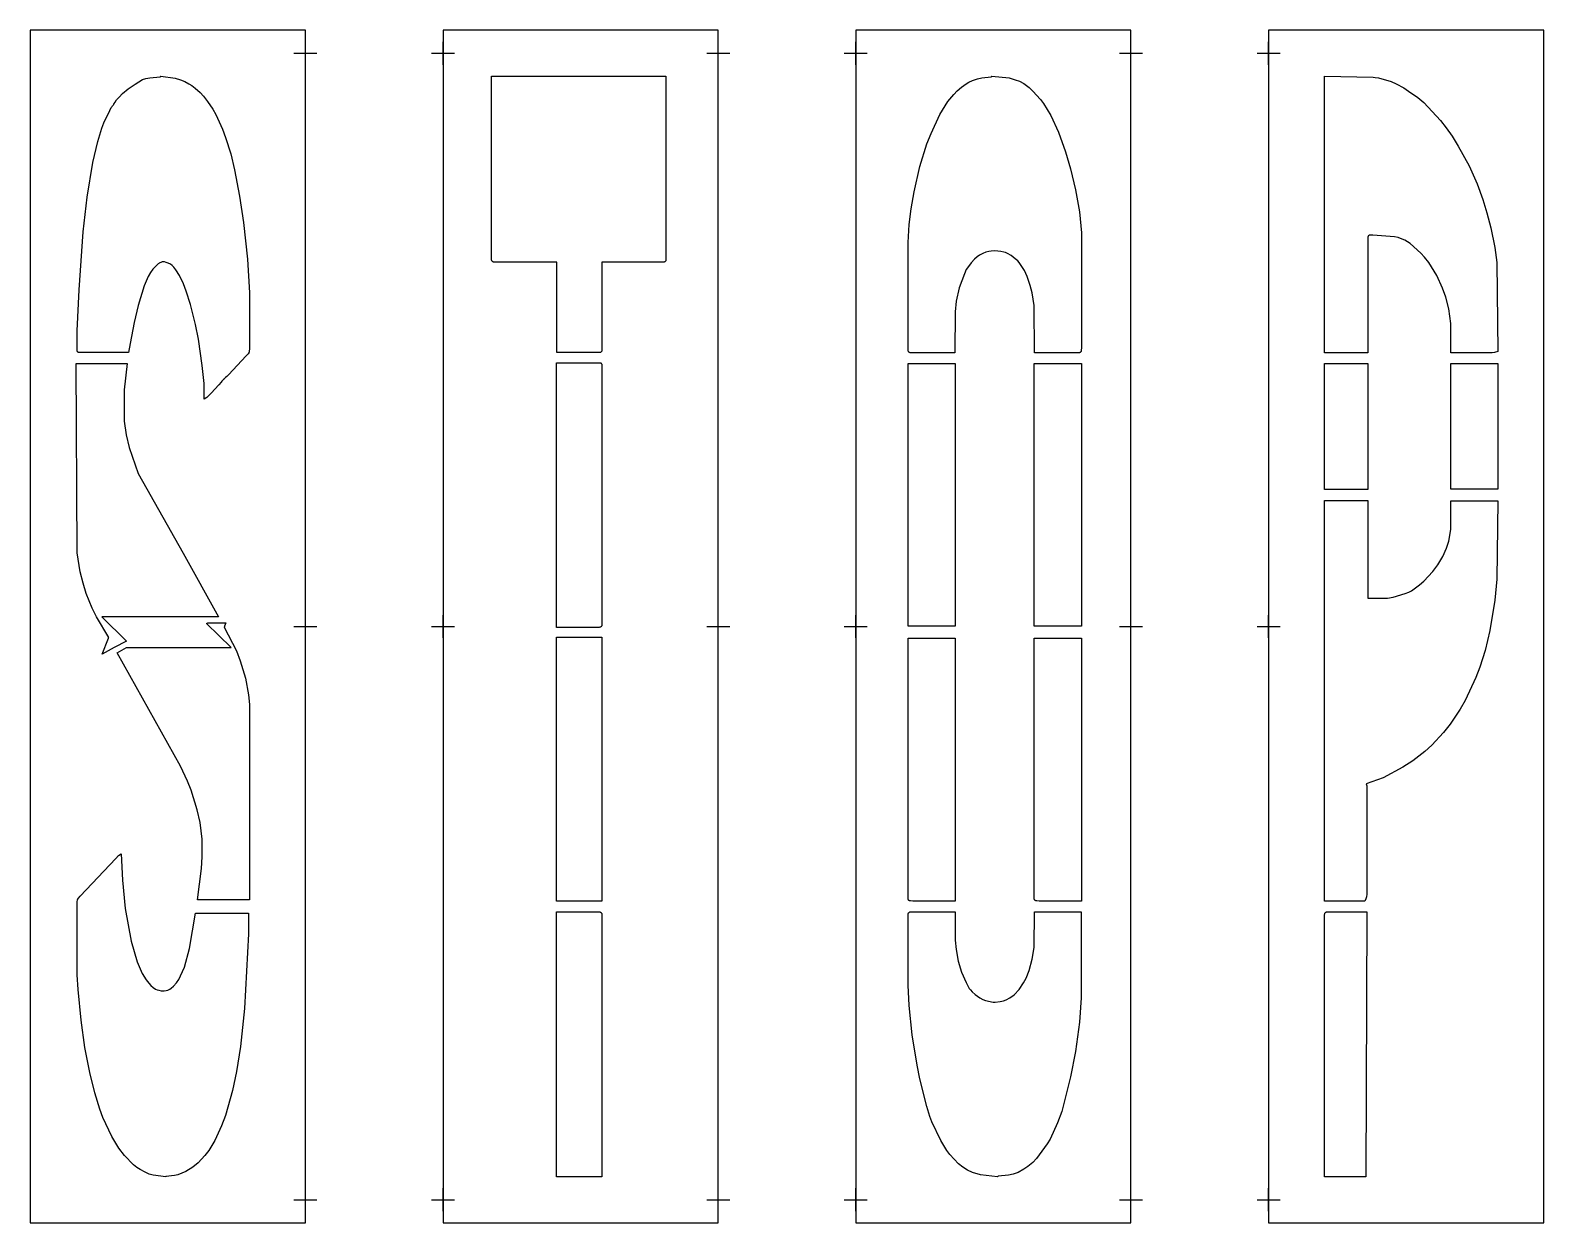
# Model space of a CAD drawing. Header units: inches. Extents: x 0 to 132, y 0 to 104.
import ezdxf

# ---------------------------------------------------------------- set-up
doc = ezdxf.new("R2010")
doc.units = ezdxf.units.IN
doc.header["$MEASUREMENT"] = 0
doc.layers.add('CUT', color=1, linetype='Continuous')
doc.layers.add('REG', color=5, linetype='Continuous')

msp = doc.modelspace()

# ---------------------------------------------------------------- linework, layer by layer
at = {"layer": 'CUT'}
for points in [[(0, 0), (24, 0), (24, 104), (0, 104)], [(36, 0), (60, 0), (60, 104), (36, 104)], [(72, 0), (96, 0), (96, 104), (72, 104)], [(108, 0), (132, 0), (132, 104), (108, 104)], [(12.22, 83.6), (12.04, 83.7), (11.86, 83.76), (11.72, 83.79), (11.63, 83.8), (11.56, 83.8), (11.49, 83.79), (11.4, 83.76), (11.29, 83.72), (11.24, 83.69), (11.2, 83.67), (11.15, 83.62), (11, 83.48), (10.7, 83.16), (10.48, 82.88), (10.28, 82.53), (9.94, 81.7), (9.4, 79.99), (9.06, 78.52), (8.71, 76.68), (8.58, 75.89), (4.51, 75.89), (4.31, 75.89), (4.24, 75.9), (4.21, 75.9), (4.2, 75.9), (4.18, 75.92), (4.16, 75.93), (4.13, 75.96), (4.11, 75.99), (4.1, 76.01), (4.1, 76.02), (4.1, 76.03), (4.1, 76.05), (4.09, 76.11), (4.09, 76.31), (4.09, 77.79), (4.26, 81.37), (4.6, 86.41), (4.95, 89.44), (5.46, 92.47), (5.89, 94.31), (6.25, 95.47), (6.43, 95.93), (6.93, 97), (7.07, 97.25), (7.13, 97.34), (7.17, 97.4), (7.21, 97.44), (7.25, 97.49), (7.28, 97.52), (7.3, 97.54), (7.3, 97.58), (7.31, 97.6), (7.39, 97.74), (7.52, 97.92), (7.75, 98.18), (8.04, 98.48), (8.53, 98.9), (9.14, 99.31), (9.79, 99.7), (10.09, 99.79), (10.44, 99.84), (11.34, 99.94), (11.35, 99.95), (11.37, 99.97), (11.39, 100), (12.64, 99.83), (13.1, 99.69), (13.49, 99.52), (13.83, 99.34), (14.09, 99.18), (14.37, 98.96), (14.82, 98.56), (15.1, 98.26), (15.47, 97.78), (15.92, 97.11), (16.18, 96.65), (16.77, 95.38), (17.03, 94.65), (17.48, 93.21), (17.82, 91.83), (18.25, 89.54), (18.6, 87.24), (18.94, 84.03), (19.11, 81.09), (19.11, 76.22), (19.09, 76), (19.08, 75.93), (19.07, 75.9), (19.06, 75.88), (19.05, 75.86), (18.99, 75.78), (18.84, 75.61), (17.29, 73.96), (17.14, 73.8), (17.04, 73.71), (17, 73.68), (16.97, 73.65), (16.94, 73.62), (16.91, 73.6), (16.89, 73.58), (16.86, 73.56), (16.86, 73.52), (16.82, 73.52), (16.8, 73.49), (16.76, 73.45), (16.72, 73.4), (16.65, 73.31), (16.45, 73.07), (15.79, 72.36), (15.41, 71.98), (15.17, 71.82), (15.17, 73.2), (15, 74.76), (14.66, 77.05), (14.4, 78.34), (13.97, 80.08), (13.61, 81.24), (13.35, 81.89), (13.02, 82.61), (12.69, 83.11), (12.51, 83.35), (12.38, 83.48)], [(55.33, 83.8), (55.31, 83.79), (55.3, 83.78), (55.29, 83.78), (55.27, 83.78), (55.22, 83.77), (55.02, 83.77), (49.85, 83.77), (49.85, 76.31), (49.85, 76.11), (49.84, 76.05), (49.84, 76.03), (49.84, 76.02), (49.83, 76.01), (49.82, 75.99), (49.8, 75.96), (49.76, 75.92), (49.73, 75.9), (49.72, 75.89), (49.7, 75.89), (49.67, 75.89), (49.58, 75.89), (49.44, 75.89), (45.92, 75.89), (45.92, 83.77), (40.66, 83.77), (40.46, 83.77), (40.4, 83.78), (40.38, 83.78), (40.38, 83.78), (40.37, 83.79), (40.35, 83.8), (40.32, 83.82), (40.28, 83.87), (40.26, 83.9), (40.25, 83.91), (40.25, 83.92), (40.25, 83.93), (40.24, 83.95), (40.24, 84), (40.24, 84.2), (40.24, 100), (55.44, 100), (55.44, 84.2), (55.43, 84), (55.43, 83.94), (55.43, 83.92), (55.42, 83.91), (55.42, 83.9), (55.41, 83.88), (55.39, 83.86), (55.36, 83.83), (55.35, 83.81)], [(76.6, 75.97), (76.58, 76), (76.57, 76.02), (76.57, 76.03), (76.57, 76.04), (76.57, 76.05), (76.57, 76.11), (76.56, 76.31), (76.56, 85.5), (76.65, 87.06), (76.82, 88.43), (77.08, 89.9), (77.59, 92.11), (78.21, 94.09), (78.56, 95.01), (79.32, 96.65), (80.03, 97.78), (80.54, 98.41), (80.83, 98.72), (81.22, 99.05), (81.62, 99.33), (81.86, 99.47), (82.18, 99.61), (82.61, 99.77), (83, 99.84), (83.81, 99.94), (83.83, 99.95), (83.84, 99.97), (83.87, 100), (85.38, 99.84), (85.91, 99.68), (86.27, 99.55), (86.65, 99.35), (87.12, 99), (87.45, 98.7), (88.12, 97.97), (88.38, 97.6), (89, 96.56), (89.68, 95.1), (90.3, 93.39), (90.73, 91.92), (91.16, 90.09), (91.5, 88.16), (91.68, 86.32), (91.68, 76.31), (91.67, 76.11), (91.67, 76.05), (91.66, 76.03), (91.66, 76.02), (91.66, 76.01), (91.65, 75.99), (91.63, 75.96), (91.58, 75.92), (91.56, 75.9), (91.54, 75.89), (91.54, 75.89), (91.53, 75.88), (91.52, 75.88), (91.51, 75.88), (91.45, 75.88), (91.25, 75.87), (87.59, 75.87), (87.56, 79.99), (87.39, 81.09), (87.22, 81.73), (86.94, 82.53), (86.7, 83.06), (86.25, 83.74), (86.12, 83.89), (85.9, 84.08), (85.54, 84.35), (85.24, 84.54), (85.06, 84.61), (84.91, 84.66), (84.64, 84.71), (84.12, 84.76), (83.8, 84.74), (83.61, 84.71), (83.34, 84.64), (83.07, 84.54), (82.78, 84.39), (82.58, 84.24), (82.36, 84.04), (82.06, 83.71), (81.82, 83.41), (81.64, 83.13), (81.47, 82.75), (81.02, 81.55), (80.76, 80.36), (80.67, 79.44), (80.64, 75.87), (76.98, 75.87), (76.78, 75.88), (76.73, 75.88), (76.71, 75.89), (76.7, 75.89), (76.69, 75.89), (76.67, 75.9), (76.64, 75.93)], [(117.13, 99.91), (117.31, 99.89), (117.58, 99.84), (118.69, 99.52), (119.12, 99.34), (119.79, 98.98), (120.22, 98.7), (121.02, 98.13), (121.54, 97.69), (123, 96.13), (123.5, 95.49), (124.02, 94.75), (124.55, 93.9), (125.49, 92.17), (126.18, 90.61), (126.69, 89.23), (127.05, 88.07), (127.4, 86.78), (127.74, 85.04), (127.91, 83.75), (128, 75.97), (127.7, 75.89), (127.49, 75.87), (123.89, 75.87), (123.89, 78.43), (123.72, 79.71), (123.46, 80.72), (123.18, 81.52), (122.68, 82.61), (121.97, 83.74), (121.59, 84.22), (121.28, 84.55), (120.34, 85.39), (119.88, 85.69), (119.51, 85.85), (119.29, 85.92), (118.98, 85.99), (117.09, 86.14), (116.89, 86.14), (116.83, 86.14), (116.81, 86.14), (116.81, 86.14), (116.8, 86.14), (116.78, 86.12), (116.75, 86.1), (116.7, 86.06), (116.68, 86.02), (116.67, 86), (116.67, 85.99), (116.66, 85.98), (116.66, 85.97), (116.66, 85.91), (116.65, 85.71), (116.65, 75.88), (112.89, 75.88), (112.89, 100)], [(6.81, 51.02), (6.81, 51.03), (6.82, 51.03), (6.82, 51.03), (6.82, 51.04), (6.82, 51.04), (6.83, 51.04), (6.83, 51.05), (6.84, 51.05), (5.79, 52.84), (5.39, 53.6), (4.88, 54.88), (4.6, 55.77), (4.34, 56.78), (4.09, 58.43), (4, 74.94), (4.09, 74.94), (4.18, 74.93), (8.46, 74.93), (8.2, 72.65), (8.2, 69.91), (8.37, 68.71), (8.63, 67.61), (9.41, 65.34), (13.33, 58.39), (16.43, 52.84), (6.24, 52.84), (8.38, 50.73), (7.33, 50.16), (6.27, 49.58), (6.82, 50.98), (6.82, 50.98), (6.81, 50.99), (6.81, 50.99), (6.81, 51), (6.81, 51), (6.81, 51.01), (6.81, 51.01), (6.81, 51.02)], [(49.85, 74.8), (49.85, 74.6), (49.85, 52.35), (49.85, 52.15), (49.84, 52.09), (49.84, 52.07), (49.84, 52.06), (49.83, 52.05), (49.82, 52.03), (49.8, 52), (49.78, 51.98), (49.76, 51.96), (49.74, 51.95), (49.72, 51.93), (49.71, 51.93), (49.7, 51.93), (49.69, 51.93), (49.63, 51.92), (49.43, 51.92), (45.91, 51.92), (45.91, 75), (49.43, 75), (49.58, 74.99), (49.65, 74.99), (49.69, 74.99), (49.75, 75), (49.76, 74.99), (49.78, 74.97), (49.8, 74.94), (49.82, 74.92), (49.83, 74.9), (49.84, 74.89), (49.84, 74.88), (49.84, 74.86)], [(76.56, 52.02), (76.56, 74.94), (80.67, 74.94), (80.67, 52.02)], [(87.56, 52.02), (87.56, 74.94), (91.68, 74.94), (91.68, 52.02)], [(112.89, 74.93), (116.65, 74.93), (116.65, 63.95), (112.89, 63.95)], [(123.89, 63.99), (123.89, 74.94), (128, 74.94), (128, 63.99)], [(116.49, 28.26), (116.4, 28.05), (112.89, 28.05), (112.89, 63), (116.65, 63), (116.65, 54.47), (118.38, 54.47), (118.87, 54.55), (119.91, 54.87), (120.23, 54.99), (120.48, 55.12), (121.16, 55.62), (121.54, 55.95), (122.33, 56.8), (122.76, 57.38), (123.19, 58.11), (123.53, 58.83), (123.72, 59.44), (123.89, 60.45), (123.89, 62.95), (128, 62.95), (127.91, 56.14), (127.74, 54.3), (127.31, 51.64), (126.88, 49.9), (126.43, 48.46), (126.09, 47.54), (125.15, 45.54), (124.72, 44.8), (123.85, 43.49), (123.26, 42.75), (122.23, 41.65), (121.62, 41.11), (120.59, 40.29), (119.71, 39.72), (118, 38.81), (116.52, 38.28), (116.56, 38.1), (116.57, 37.79), (116.57, 28.67), (116.54, 28.41)], [(17.05, 52.32), (16.93, 52.02), (16.93, 52.02), (16.93, 52.01), (16.93, 52.01), (16.93, 52.01), (16.93, 52), (16.93, 52), (16.93, 51.99), (16.93, 51.99), (16.93, 51.98), (16.93, 51.98), (16.93, 51.97), (16.93, 51.97), (16.92, 51.96), (16.92, 51.96), (16.92, 51.96), (16.91, 51.95), (16.91, 51.95), (18, 49.87), (18.32, 49.02), (18.77, 47.49), (19.03, 46.03), (19.11, 45.2), (19.11, 28.16), (14.58, 28.16), (14.92, 30.9), (15, 31.91), (15, 33.45), (14.83, 34.92), (14.57, 36.02), (14.04, 37.73), (13.71, 38.5), (13.1, 39.83), (7.58, 49.71), (8.39, 50.16), (17.52, 50.16), (15.37, 52.26), (15.49, 52.32)], [(45.91, 28.05), (45.91, 51.07), (49.85, 51.07), (49.85, 28.05)], [(76.69, 28.07), (76.67, 28.08), (76.65, 28.09), (76.64, 28.11), (76.61, 28.14), (76.59, 28.17), (76.58, 28.19), (76.58, 28.2), (76.57, 28.21), (76.57, 28.22), (76.57, 28.28), (76.56, 28.48), (76.56, 50.98), (80.67, 50.98), (80.67, 28.05), (76.98, 28.05), (76.78, 28.06), (76.73, 28.06), (76.71, 28.06), (76.7, 28.06)], [(87.79, 28.06), (87.73, 28.06), (87.71, 28.06), (87.7, 28.06), (87.69, 28.07), (87.67, 28.08), (87.66, 28.09), (87.64, 28.11), (87.61, 28.14), (87.59, 28.17), (87.58, 28.19), (87.58, 28.2), (87.58, 28.21), (87.57, 28.22), (87.57, 28.28), (87.56, 28.48), (87.56, 50.98), (91.68, 50.98), (91.68, 28.05), (87.99, 28.05)], [(10.93, 20.38), (11.08, 20.3), (11.2, 20.27), (11.41, 20.23), (11.69, 20.23), (11.86, 20.25), (12.01, 20.29), (12.1, 20.33), (12.17, 20.37), (12.29, 20.45), (12.48, 20.62), (12.75, 20.91), (12.95, 21.2), (13.11, 21.53), (13.44, 22.3), (13.88, 23.92), (14.42, 27.01), (19.03, 27.01), (19.03, 25.2), (18.68, 18.69), (18.34, 15.38), (18, 13.18), (17.65, 11.53), (17.03, 9.35), (16.69, 8.44), (16.1, 7.17), (15.56, 6.31), (15.23, 5.85), (14.63, 5.21), (14.17, 4.84), (13.58, 4.48), (12.87, 4.19), (12.59, 4.12), (12.33, 4.08), (11.84, 4.04), (11.83, 4.03), (11.82, 4.02), (11.81, 4), (10.71, 4.14), (10.38, 4.24), (10.01, 4.41), (9.58, 4.63), (9.28, 4.82), (9, 5.04), (8.23, 5.85), (7.73, 6.49), (7.1, 7.53), (6.34, 9.17), (6.08, 9.91), (5.63, 11.34), (5.2, 13.09), (4.77, 15.29), (4.43, 17.68), (4.17, 20.34), (4.09, 21.62), (4.09, 28.02), (4.11, 28.13), (4.12, 28.17), (4.13, 28.2), (4.15, 28.23), (4.21, 28.31), (4.36, 28.48), (7.45, 31.78), (7.7, 32.02), (7.93, 32.18), (8.03, 29.89), (8.28, 27.41), (8.8, 24.56), (9.33, 22.76), (9.76, 21.75), (10.12, 21.18), (10.33, 20.88), (10.51, 20.69), (10.73, 20.52)], [(49.85, 4.01), (45.91, 4.01), (45.91, 27.12), (49.43, 27.12), (49.63, 27.11), (49.69, 27.11), (49.7, 27.1), (49.71, 27.1), (49.72, 27.1), (49.74, 27.09), (49.76, 27.07), (49.78, 27.06), (49.8, 27.03), (49.82, 27), (49.83, 26.98), (49.84, 26.97), (49.84, 26.96), (49.84, 26.94), (49.85, 26.88), (49.85, 26.68)], [(76.56, 20.71), (76.56, 26.68), (76.57, 26.88), (76.57, 26.94), (76.57, 26.96), (76.58, 26.97), (76.58, 26.98), (76.59, 27), (76.61, 27.03), (76.66, 27.07), (76.68, 27.09), (76.69, 27.1), (76.7, 27.11), (76.71, 27.11), (76.71, 27.11), (76.73, 27.11), (76.79, 27.11), (76.98, 27.12), (80.67, 27.12), (80.67, 24.65), (80.76, 23.83), (80.93, 22.82), (81.21, 21.84), (81.63, 20.94), (81.79, 20.61), (81.9, 20.43), (82, 20.3), (82.14, 20.15), (82.42, 19.9), (82.82, 19.61), (83.07, 19.47), (83.32, 19.37), (83.97, 19.25), (84.17, 19.25), (84.59, 19.29), (84.88, 19.34), (85.11, 19.43), (85.44, 19.6), (85.82, 19.88), (86.26, 20.35), (86.64, 20.92), (86.86, 21.33), (87.13, 21.99), (87.39, 23), (87.56, 24.01), (87.59, 27.12), (91.67, 27.12), (91.67, 19.6), (91.5, 17.49), (91.16, 14.92), (90.73, 12.72), (89.96, 9.69), (89.59, 8.71), (88.94, 7.3), (88.68, 6.87), (87.77, 5.6), (87.43, 5.24), (87.01, 4.9), (86.65, 4.66), (86.15, 4.39), (85.72, 4.23), (85.32, 4.16), (84.42, 4.06), (84.41, 4.05), (84.39, 4.03), (84.37, 4), (82.87, 4.17), (82.18, 4.39), (81.75, 4.57), (81.33, 4.84), (80.96, 5.13), (80.2, 5.94), (79.94, 6.31), (79.41, 7.17), (78.64, 8.8), (78.47, 9.26), (78.2, 10.15), (77.59, 12.54), (77.34, 13.73), (76.91, 16.39), (76.65, 18.96)], [(112.9, 26.94), (112.9, 26.96), (112.9, 26.97), (112.9, 26.98), (112.91, 27), (112.93, 27.03), (112.96, 27.06), (112.98, 27.07), (113, 27.09), (113.01, 27.1), (113.02, 27.1), (113.03, 27.1), (113.05, 27.11), (113.11, 27.11), (113.31, 27.12), (116.57, 27.12), (116.47, 4), (112.89, 4), (112.89, 26.68), (112.89, 26.88)]]:
    msp.add_lwpolyline(points, close=True, dxfattribs=at)
at = {"layer": 'REG'}
for points in [[(24, 101), (24, 103)], [(36, 101), (36, 103)], [(60, 101), (60, 103)], [(72, 101), (72, 103)], [(96, 101), (96, 103)], [(108, 101), (108, 103)], [(23, 102), (25, 102)], [(35, 102), (37, 102)], [(59, 102), (61, 102)], [(71, 102), (73, 102)], [(95, 102), (97, 102)], [(107, 102), (109, 102)], [(24, 51), (24, 53)], [(36, 51), (36, 53)], [(60, 51), (60, 53)], [(72, 51), (72, 53)], [(96, 51), (96, 53)], [(108, 51), (108, 53)], [(23, 52), (25, 52)], [(35, 52), (37, 52)], [(59, 52), (61, 52)], [(71, 52), (73, 52)], [(95, 52), (97, 52)], [(107, 52), (109, 52)], [(24, 1), (24, 3)], [(36, 1), (36, 3)], [(60, 1), (60, 3)], [(72, 1), (72, 3)], [(96, 1), (96, 3)], [(108, 1), (108, 3)], [(23, 2), (25, 2)], [(35, 2), (37, 2)], [(59, 2), (61, 2)], [(71, 2), (73, 2)], [(95, 2), (97, 2)], [(107, 2), (109, 2)]]:
    msp.add_lwpolyline(points, dxfattribs=at)

doc.saveas('drawing.dxf')
